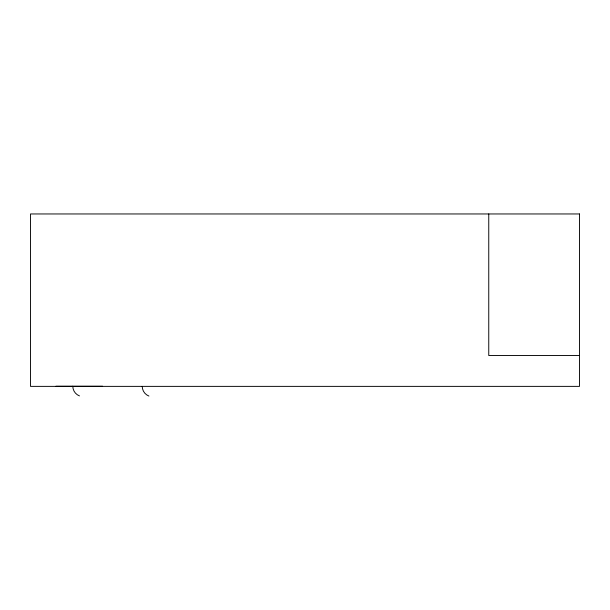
<?xml version="1.0" encoding="UTF-8"?>
<svg xmlns="http://www.w3.org/2000/svg" width="610" height="610" viewBox="0 0 610 610"><rect width="100%" height="100%" fill="white"/><g stroke="black" fill="none" stroke-linecap="round" stroke-linejoin="round"><path stroke-width="0.91" d="M579.5 355.516L488.755 355.516L488.755 213.958M55.945 386.229L102.625 386.229M148.909 396.042A10.347 10.347 0 0 1 142.237 386.374M79.475 395.898A10.347 10.347 0 0 1 72.803 386.229M579.5 213.958L30.5 213.958L30.5 386.374L579.5 386.374L579.5 213.958"/></g></svg>
